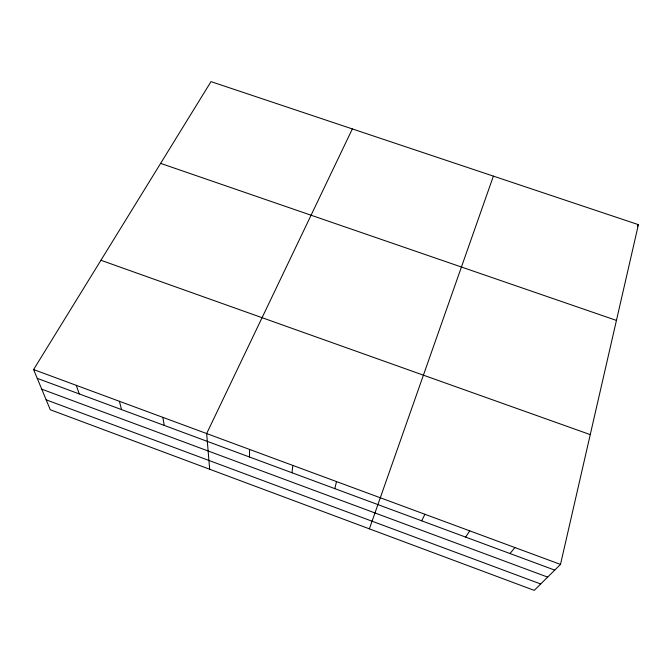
<?xml version="1.0" encoding="UTF-8"?>
<svg xmlns="http://www.w3.org/2000/svg" width="672" height="672" viewBox="0 0 672 672"><rect width="100%" height="100%" fill="white"/><g stroke="black" fill="none" stroke-linecap="round" stroke-linejoin="round"><path stroke-width="1.01" d="M249.472 457.002L249.564 449.425M291.976 472.752L292.841 465.427M560.498 564.413L638.4 224.65L210.991 81.623L33.6 369.558L50.274 409.744L534.232 590.377L560.498 564.413L33.6 369.558M334.841 488.636L336.487 481.572M493.391 176.123L369.373 528.847M352.346 128.923L206.657 433.558L209.672 469.241M421.672 520.808L424.931 514.273M637.35 226.38L638.4 224.65M465.646 537.104L469.728 530.838M509.998 553.543L514.912 547.554M160.616 163.38L616.442 320.418M100.926 260.274L590.26 434.624M37.254 378.361L554.728 570.116M41.74 389.172L547.655 577.114M46.158 399.832L540.691 583.993M76.306 385.35L79.229 393.918M119.372 401.276L121.556 409.601M162.826 417.346L164.254 425.426"/></g></svg>
